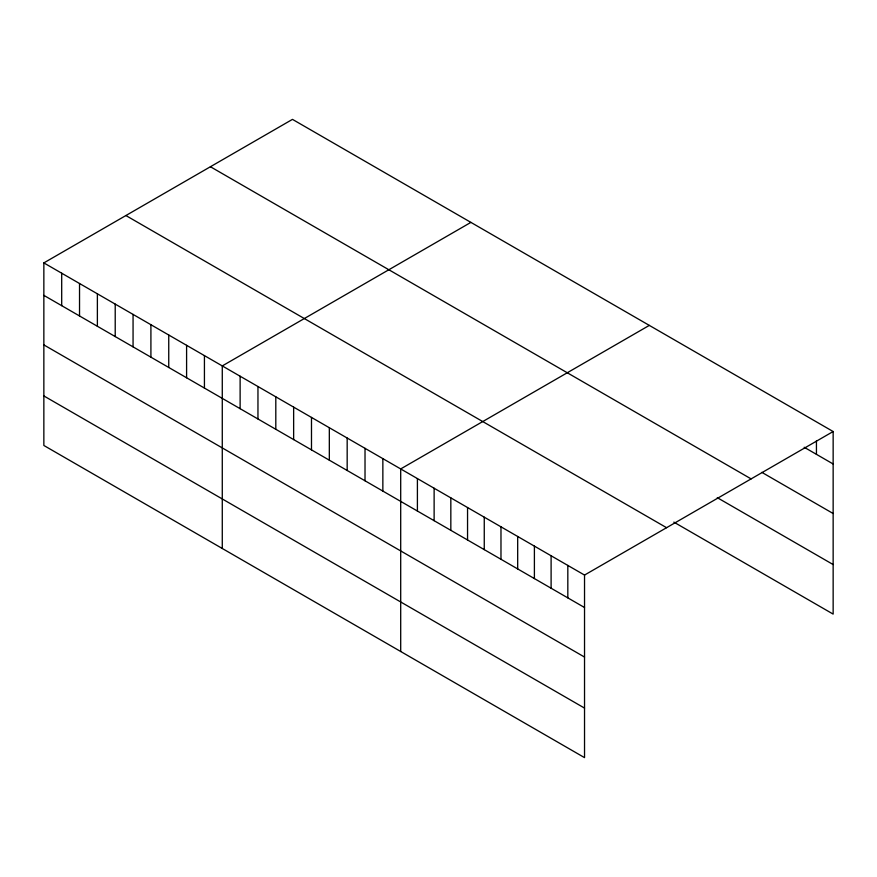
<?xml version="1.0" encoding="UTF-8"?>
<svg xmlns="http://www.w3.org/2000/svg" width="877" height="877" viewBox="0 0 877 877"><rect width="100%" height="100%" fill="white"/><g stroke="black" fill="none" stroke-linecap="round" stroke-linejoin="round"><path stroke-width="1.32" d="M43.85 262.903L584.531 575.071L584.531 757.629L43.85 445.472L43.85 262.903L292.469 119.371L833.15 431.528L833.15 614.097L673.832 522.111M470.894 222.385L222.276 365.917L222.276 548.487M649.32 325.389L400.701 468.932L400.701 651.501M584.531 575.071L833.15 431.528M804.187 447.259L833.15 463.988M761.85 472.352L833.15 513.516M210.425 166.74L751.107 478.897M717.276 497.665L833.15 564.558M125.893 215.534L666.575 527.702M43.85 295.363L584.531 607.52M43.85 344.902L584.531 657.059M43.85 395.933L584.531 708.101M816.443 440.813L816.443 454.341M567.825 565.413L567.825 597.873M551.107 555.766L551.107 588.226M534.4 546.119L534.4 578.579M517.682 536.472L517.682 568.932M500.975 526.825L500.975 559.285M484.257 517.178L484.257 549.627M467.551 507.531L467.551 539.98M450.833 497.873L450.833 530.333M434.126 488.226L434.126 520.686M417.408 478.579L417.408 511.039M382.854 458.627L382.854 491.087M365.018 448.333L365.018 480.782M347.171 438.029L347.171 470.489M329.324 427.724L329.324 460.184M311.488 417.43L311.488 449.879M293.642 407.125L293.642 439.585M275.806 396.821L275.806 429.281M257.959 386.527L257.959 418.976M240.123 376.222L240.123 408.682M204.429 355.613L204.429 388.072M186.593 345.319L186.593 377.779M168.746 335.014L168.746 367.474M150.91 324.709L150.91 357.169M133.063 314.415L133.063 346.864M115.216 304.111L115.216 336.571M97.38 293.806L97.38 326.266M79.533 283.512L79.533 315.961M61.697 273.207L61.697 305.667"/></g></svg>
